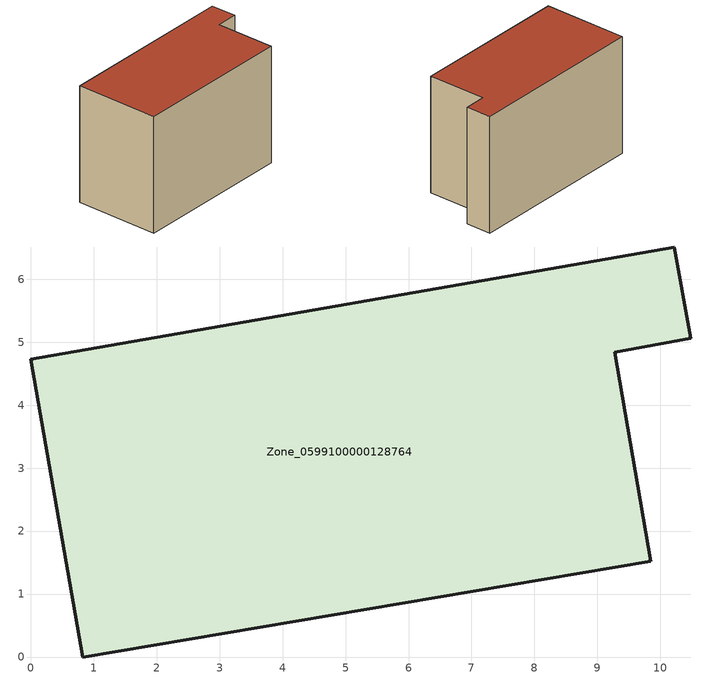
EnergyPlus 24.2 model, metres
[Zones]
Zone_0599100000128764
 floor ground (C_G): 0,4.73 10.22,6.51 10.48,5.06 9.27,4.84 9.85,1.52 0.83,0 z0
 wall outside (C_F): 0.83,0 9.85,1.52 9.27,4.84 10.48,5.06 10.22,6.51 0,4.73 0.83,0 z0:6.73
 roof outside (C_R): 10.22,6.51 0,4.73 0.83,0 9.85,1.52 9.27,4.84 10.48,5.06 z6.73
[BUILDING]
Pand.0599100000128764: North Axis=0; Terrain=City; Loads Convergence Tolerance Value=0.04; Temperature Convergence Tolerance Value=0.4; Solar Distribution=FullExterior; Maximum Number of Warmup Days=25; Minimum Number of Warmup Days=1
[Site:Location]
Rotterdam.The.Hague.AP_ZH_NLD Design_Conditions: Latitude=51.96; Longitude=4.45; Time Zone=1; Elevation=-4.5
[SITE:GROUNDTEMPERATURE:BUILDINGSURFACE]
18, 18, 18, 18, 18, 18, 18, 18, 18, 18, 18, 18
[MATERIAL] Thermal Absorptance=0.9; Solar Absorptance=0.7; Visible Absorptance=0.7
Name | Roughness | Thickness | Conductivity | Density | Specific Heat
G.TI.1946 | MediumSmooth | 0.15 | 1 | 540 | 1210
F.TI.1946 | Rough | 0.3 | 0.857143 | 1920 | 840
R.TI.1946 | MediumRough | 0.2 | 0.1 | 1500 | 1000
[CONSTRUCTION]
C_G: G.TI.1946
C_F: F.TI.1946
C_R: R.TI.1946
[ZONE]
Zone_0599100000128764: Type=1; Multiplier=1; Ceiling Height=Autocalculate; Volume=Autocalculate; Floor Area=autocalculate; Part of Total Floor Area=Yes
[ZONEINFILTRATION:DESIGNFLOWRATE]
Infil_Zone_0599100000128764: Zone or ZoneList or Space or SpaceList=Zone_0599100000128764; Schedule=AlwaysOn; Design Flow Rate Calculation Method=Flow/Area; Flow Rate per Floor Area=0.003; Constant Term Coefficient=1; Temperature Term Coefficient=0; Velocity Term Coefficient=0; Velocity Squared Term Coefficient=0
[HVACTEMPLATE:ZONE:IDEALLOADSAIRSYSTEM]
Zone_0599100000128764: Maximum Heating Supply Air Temperature=50; Minimum Cooling Supply Air Temperature=13; Maximum Heating Supply Air Humidity Ratio=0.0156; Minimum Cooling Supply Air Humidity Ratio=0.0077; Heating Limit=NoLimit; Cooling Limit=NoLimit; Dehumidification Control Type=ConstantSensibleHeatRatio; Cooling Sensible Heat Ratio=0.7; Dehumidification Setpoint=60; Humidification Control Type=None; Humidification Setpoint=30; Outdoor Air Method=None; Outdoor Air Flow Rate per Person=0.00944; Outdoor Air Flow Rate per Zone Floor Area=0; Outdoor Air Flow Rate per Zone=0; Demand Controlled Ventilation Type=None; Outdoor Air Economizer Type=NoEconomizer; Heat Recovery Type=None; Sensible Heat Recovery Effectiveness=0.7; Latent Heat Recovery Effectiveness=0.65
[ZONECONTROL:THERMOSTAT]
ThermostatControl_Zone_0599100000128764: Zone or ZoneList=Zone_0599100000128764; Control Type Schedule=DualSetpointControlType; Control 1=Thermostat_Zone_0599100000128764; Temperature Difference Between Cutout And Setpoint=0
[THERMOSTATSETPOINT:DUALSETPOINT]
Thermostat_Zone_0599100000128764: Heating Setpoint Temperature Schedule=HeatingSetpoint_Zone_0599100000128764; Cooling Setpoint Temperature Schedule=CoolingSetpoint_Zone_0599100000128764
[SCHEDULE:COMPACT]
HeatingSetpoint_Zone_0599100000128764: Through: 12/31, For: AllDays, Until: 24:00, 21
CoolingSetpoint_Zone_0599100000128764: Through: 12/31, For: AllDays, Until: 24:00, 24
DualSetpointControlType: Through: 12/31, For: AllDays, Until: 24:00, 4
AlwaysOn: Through: 12/31, For: AllDays, Until: 24:00, 1
